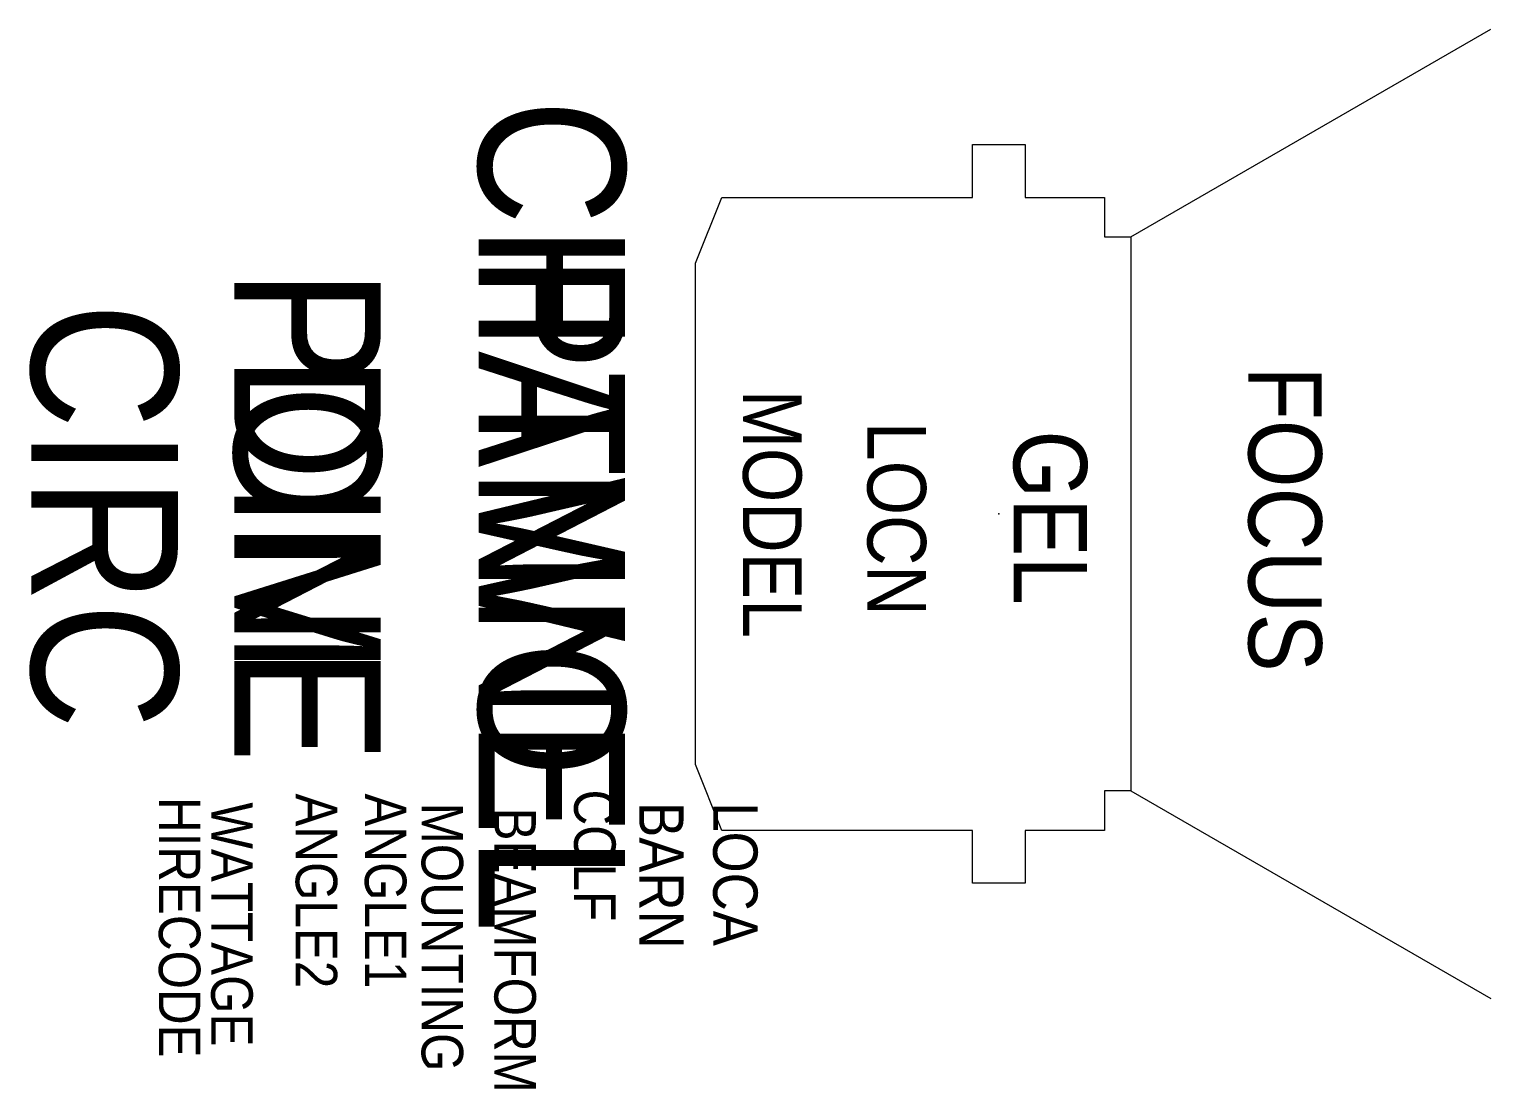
# Model space of a CAD drawing. Extents: x 4860 to 5857, y 2068 to 2791.
import ezdxf
from ezdxf.enums import TextEntityAlignment as Align

# ---------------------------------------------------------------- set-up
doc = ezdxf.new("R2010")
doc.units = 0
doc.header["$MEASUREMENT"] = 0
for name, color, linetype in [('BARNDOORS', 4, 'CONTINUOUS'), ('CHANNEL', 3, 'CONTINUOUS'), ('CIRC', 6, 'CONTINUOUS'), ('DIMMER', 4, 'CONTINUOUS'), ('FOCUS', 30, 'CONTINUOUS'), ('GEL', 1, 'CONTINUOUS'), ('LANTERNS', 4, 'CONTINUOUS'), ('LOCATION', 7, 'CONTINUOUS'), ('MODEL', 6, 'CONTINUOUS'), ('PATCH', 5, 'CONTINUOUS'), ('PATCH2', 5, 'CONTINUOUS')]:
    doc.layers.add(name, color=color, linetype=linetype)

msp = doc.modelspace()

# ---------------------------------------------------------------- linework, layer by layer
at = {"layer": 'BARNDOORS', "color": 0}
for p, q in [((5611.36, 2649.5), (5856.88, 2791.25)), ((5611.36, 2271.5), (5856.88, 2129.75))]:
    msp.add_line(p, q, dxfattribs=at)
at = {"layer": 'LANTERNS', "color": 0}
msp.add_lwpolyline([(5503.36, 2676.5), (5503.36, 2712.5), (5539.36, 2712.5), (5539.36, 2676.5), (5593.36, 2676.5), (5593.36, 2649.5), (5611.36, 2649.5), (5611.36, 2271.5), (5593.36, 2271.5), (5593.36, 2244.5), (5539.36, 2244.5), (5539.36, 2208.5), (5503.36, 2208.5), (5503.36, 2244.5), (5332.36, 2244.5), (5314.36, 2289.5), (5314.36, 2631.5), (5332.36, 2676.5)], close=True, dxfattribs=at)
msp.add_point((5521.36, 2460.5), dxfattribs=at)

# ---------------------------------------------------------------- texts
at = {"layer": 'CHANNEL', "width": 0.89}
msp.add_attdef('CHANNEL', text='', height=100, rotation=270, dxfattribs=at).set_placement((5166.43, 2459.17), align=Align.CENTER)
at = {"layer": 'CIRC', "width": 0.89}
msp.add_attdef('CIRC', text='', height=100, rotation=270, dxfattribs=at).set_placement((4861.36, 2459.17), align=Align.CENTER)
at = {"layer": 'DIMMER', "width": 0.89}
msp.add_attdef('DIM', text='', height=100, rotation=270, dxfattribs=at).set_placement((4999.76, 2460.03), align=Align.CENTER)
at = {"layer": 'FOCUS', "width": 0.89}
msp.add_attdef('FOCUS', text='', height=50, rotation=270, dxfattribs=at).set_placement((5691.61, 2456.99), align=Align.CENTER)
at = {"layer": 'GEL', "width": 0.89}
msp.add_attdef('GEL', text='', height=50, rotation=270, dxfattribs=at).set_placement((5531.43, 2457.95), align=Align.CENTER)
at = {"layer": 'LANTERNS', "color": 0, "width": 0.89, "flags": 1}
for tag, p, s, height in [('HIRECODE', (4948.36, 2267.29), '', 28.3), ('WATTAGE', (4984.06, 2263.65, 0.01), '5000', 28.305), ('ANGLE2', (5041.7, 2269.7), '180', 28.305), ('ANGLE1', (5088.88, 2269.7), '0', 28.3), ('COLF', (5231.62, 2272.36), 'N', 28.3), ('MOUNTING', (5127.59, 2263.41), 'LARGE HOOK CLAMP', 28.3047), ('BEAMFORM', (5177.24, 2260.05), 'C', 28.3), ('BARN', (5276.03, 2263.85), '1', 30.26), ('LOCA', (5326.47, 2263.71), '', 30.26)]:
    msp.add_attdef(tag, p, s, height=height, rotation=270, dxfattribs=at)
at = {"layer": 'LOCATION', "width": 0.89}
msp.add_attdef('LOCN', text='', height=40, rotation=270, dxfattribs=at).set_placement((5431.68, 2457.09), align=Align.CENTER)
at = {"layer": 'MODEL', "width": 0.89}
msp.add_attdef('MODEL', text='2.5k HMI', height=40, rotation=270, dxfattribs=at).set_placement((5346.82, 2460.5), align=Align.CENTER)
at = {"layer": 'PATCH', "width": 0.89}
msp.add_attdef('PONE', text='', height=100, rotation=270, dxfattribs=at).set_placement((4999.76, 2459.17), align=Align.CENTER)
at = {"layer": 'PATCH2', "width": 0.89}
msp.add_attdef('PTWO', text='', height=100, rotation=270, dxfattribs=at).set_placement((5166.43, 2459.17), align=Align.CENTER)

doc.saveas('drawing.dxf')
